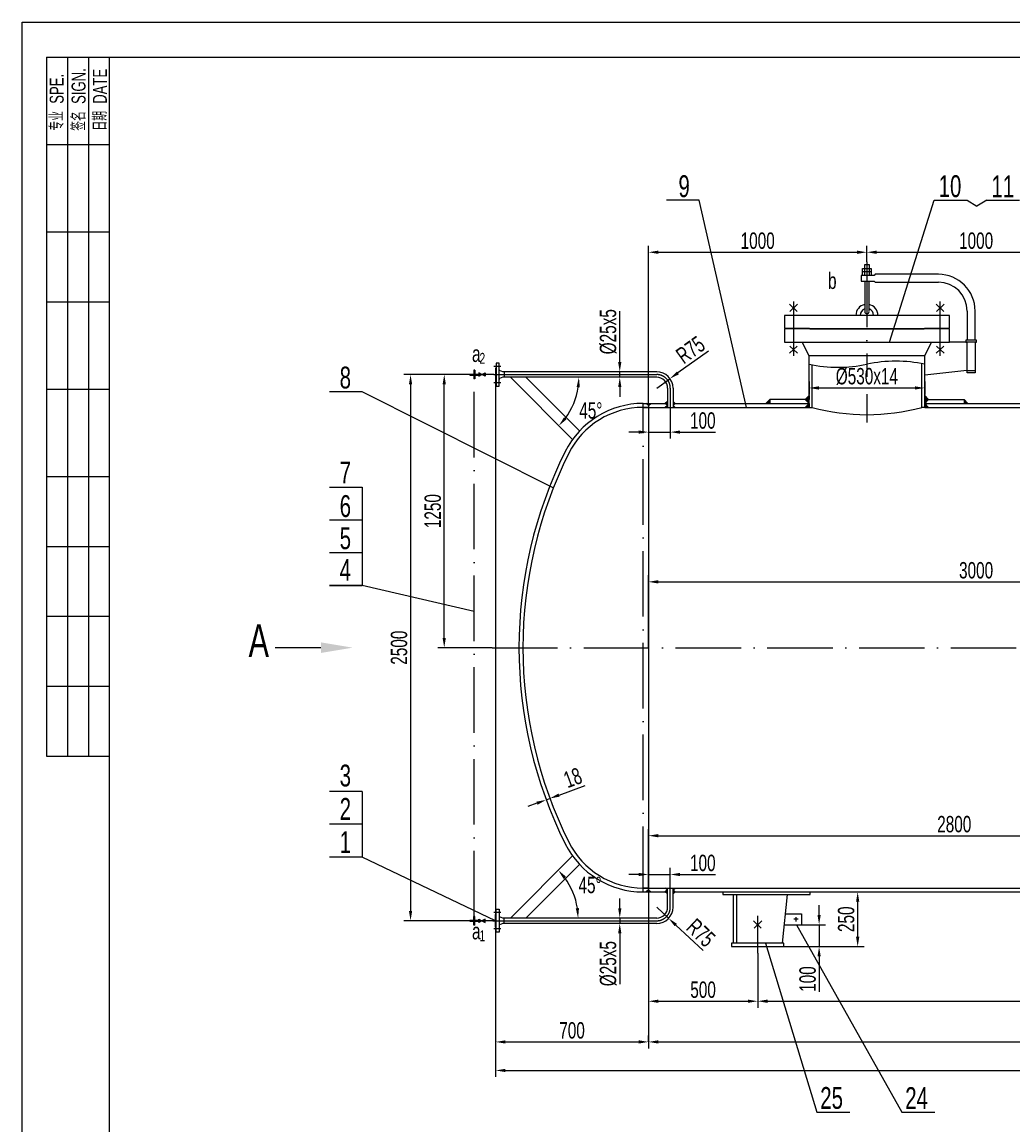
# Model space of a CAD drawing. Extents: x -1062 to 12378, y -236 to 9268.
# Drawn here: x -1062 to 3479, y 4215 to 9268 of the extents above; entities that cross this region are included whole.
import ezdxf

# ---------------------------------------------------------------- set-up
doc = ezdxf.new("R2010")
doc.units = 0
doc.header["$LTSCALE"] = 15
doc.linetypes.add('DASHDOT-M', pattern=[36, 30, -3, 0, -3])
doc.linetypes.add('DASHDOT-S', pattern=[14, 10, -2, 0, -2])
doc.layers.get('0').update_dxf_attribs({"linetype": 'CONTINUOUS'})
doc.layers.get('DEFPOINTS').update_dxf_attribs({"linetype": 'CONTINUOUS'})
for name, color, linetype in [('CDR_DWG1', 4, 'CONTINUOUS'), ('CDR_DWG3', 1, 'DASHDOT-M'), ('CDR_TEXT', 7, 'CONTINUOUS')]:
    doc.layers.add(name, color=color, linetype=linetype)
doc.styles.add('HZ', font='ssimplex.shx', dxfattribs={"width": 0.7, "height": 75, "bigfont": 'HZ.shx'})
doc.dimstyles.get("Standard").update_dxf_attribs({"dimtxt": 2, "dimasz": 3, "dimexe": 2, "dimexo": 2, "dimtad": 1, "dimdec": 4, "dimrnd": 1, "dimdsep": 46, "dimlunit": 6, "dimtxsty": 'Standard', "dimcen": 2.5, "dimadec": 0, "dimazin": 0, "dimtfac": 1, "dimtdec": 4, "dimtmove": 0, "dimatfit": 3, "dimfxl": 0, "dimtolj": 1, "dimtzin": 0, "dimarcsym": 0})
doc.dimstyles.new('STANDARD$2', dxfattribs={"dimtxt": 2, "dimasz": 3, "dimexe": 2, "dimexo": 2, "dimtad": 2, "dimtih": 1, "dimdec": 0, "dimrnd": 1, "dimdsep": 46, "dimlunit": 6, "dimtxsty": 'Standard', "dimcen": 2.5, "dimadec": 0, "dimazin": 0, "dimtfac": 1, "dimtdec": 0, "dimtmove": 0, "dimatfit": 3, "dimfxl": 0, "dimtolj": 1, "dimtzin": 0, "dimarcsym": 0})

# ---------------------------------------------------------------- blocks, each defined once
blk = doc.blocks.new('*D0')
at = {"color": 0, "lineweight": -2}
blk.add_arc((1174.2, 7641.6), 312.9, 323.2465, 351.7535, dxfattribs=at)
at = {"color": 0}
for points in [[(1476.4, 7597.2), (1491.3, 7596.2), (1487.1, 7641.6)], [(1430.6, 7449.4), (1419.2, 7459.2), (1395.4, 7420.3)]]:
    blk.add_solid(points, dxfattribs=at)
at = {"layer": 'DEFPOINTS', "color": 0}
for p in [(1144.6, 7641.6), (1174.2, 7641.6), (1843.1, 7641.6), (1445.2, 7485.1), (1458.2, 7357.6)]:
    blk.add_point(p, dxfattribs=at)
at = {"color": 0, "insert": (1541.7, 7489.4), "char_height": 75, "attachment_point": 5, "style": 'HZ'}
blk.add_mtext('\\A1;45°', dxfattribs=at)
blk = doc.blocks.new('*D1')
at = {"color": 0, "lineweight": -2}
for p, q in [((2079.8, 7761.2), (1940.6, 7661.5)), ((1843.1, 7591.6), (1904, 7635.3))]:
    blk.add_line(p, q, dxfattribs=at)
at = {"color": 0}
blk.add_solid([(1936.2, 7667.6), (1945, 7655.4), (1904, 7635.3)], dxfattribs=at)
at = {"layer": 'DEFPOINTS', "color": 0}
for p in [(1904, 7635.3), (1843.1, 7591.6)]:
    blk.add_point(p, dxfattribs=at)
at = {"color": 0, "insert": (1997.9, 7767.1), "char_height": 75, "attachment_point": 5, "rotation": 35.614, "style": 'HZ'}
blk.add_mtext('\\A1;R75', dxfattribs=at)
blk = doc.blocks.new('*D2')
at = {"color": 0, "lineweight": -2}
for p, q in [((1674.1, 7711.6), (1674.1, 7944.1)), ((1674.1, 7641.6), (1674.1, 7666.6)), ((1674.1, 7596.6), (1674.1, 7551.6))]:
    blk.add_line(p, q, dxfattribs=at)
at = {"color": 0}
for points in [[(1666.6, 7711.6), (1681.6, 7711.6), (1674.1, 7666.6)], [(1666.6, 7596.6), (1681.6, 7596.6), (1674.1, 7641.6)]]:
    blk.add_solid(points, dxfattribs=at)
at = {"layer": 'DEFPOINTS', "color": 0}
for p in [(1674.1, 7666.6), (1674.1, 7666.6), (1674.1, 7641.6)]:
    blk.add_point(p, dxfattribs=at)
at = {"color": 0, "insert": (1621.6, 7850.3), "char_height": 75, "attachment_point": 5, "rotation": 90, "style": 'HZ'}
blk.add_mtext('\\A1;%%c25x5', dxfattribs=at)
blk = doc.blocks.new('*D3')
at = {"color": 0, "lineweight": -2}
for p, q in [((1396.3, 5729.5), (1515.9, 5773.7)), ((1326.8, 5735.8), (1326.8, 5735.8)), ((1337.2, 5707.6), (1354.1, 5713.9)), ((1343.7, 5742), (1343.7, 5742)), ((1295, 5692), (1252.8, 5676.4))]:
    blk.add_line(p, q, dxfattribs=at)
at = {"color": 0}
for points in [[(1393.7, 5736.5), (1398.9, 5722.4), (1354.1, 5713.9)], [(1292.4, 5699.1), (1297.6, 5685), (1337.2, 5707.6)]]:
    blk.add_solid(points, dxfattribs=at)
at = {"layer": 'DEFPOINTS', "color": 0}
for p in [(1354.1, 5713.9), (1354.1, 5713.9), (1337.2, 5707.6)]:
    blk.add_point(p, dxfattribs=at)
at = {"color": 0, "insert": (1459, 5808.6), "char_height": 75, "attachment_point": 5, "rotation": 20.295, "style": 'HZ'}
blk.add_mtext('\\A1;18', dxfattribs=at)
blk = doc.blocks.new('*D4')
at = {"color": 0, "lineweight": -2}
blk.add_arc((1174.2, 5166.6), 309.2, 8.347, 36.653, dxfattribs=at)
at = {"color": 0}
for points in [[(1416.5, 5346.2), (1427.9, 5356), (1392.8, 5385.2)], [(1487.5, 5212), (1472.6, 5210.9), (1483.3, 5166.6)]]:
    blk.add_solid(points, dxfattribs=at)
at = {"layer": 'DEFPOINTS', "color": 0}
for p in [(1458.2, 5450.6), (1472.8, 5246.6), (1144.6, 5166.6), (1174.2, 5166.6), (1843.1, 5166.6)]:
    blk.add_point(p, dxfattribs=at)
at = {"color": 0, "insert": (1538.2, 5317.4), "char_height": 75, "attachment_point": 5, "style": 'HZ'}
blk.add_mtext('\\A1;45°', dxfattribs=at)
blk = doc.blocks.new('*D5')
at = {"color": 0, "lineweight": -2}
for p, q in [((1674.1, 5211.6), (1674.1, 5256.6)), ((1674.1, 5166.6), (1674.1, 5141.6)), ((1674.1, 5096.6), (1674.1, 4864.1))]:
    blk.add_line(p, q, dxfattribs=at)
at = {"color": 0}
for points in [[(1666.6, 5211.6), (1681.6, 5211.6), (1674.1, 5166.6)], [(1666.6, 5096.6), (1681.6, 5096.6), (1674.1, 5141.6)]]:
    blk.add_solid(points, dxfattribs=at)
at = {"layer": 'DEFPOINTS', "color": 0}
for p in [(1674.1, 5166.6), (1674.1, 5141.6), (1674.1, 5141.6)]:
    blk.add_point(p, dxfattribs=at)
at = {"color": 0, "insert": (1621.6, 4957.8), "char_height": 75, "attachment_point": 5, "rotation": 90, "style": 'HZ'}
blk.add_mtext('\\A1;%%c25x5', dxfattribs=at)
blk = doc.blocks.new('*D6')
at = {"color": 0, "lineweight": -2}
for p, q in [((1843.1, 5216.6), (1897.8, 5165.3)), ((2055.6, 5017.4), (1930.6, 5134.5))]:
    blk.add_line(p, q, dxfattribs=at)
at = {"color": 0}
blk.add_solid([(1935.8, 5140), (1925.5, 5129.1), (1897.8, 5165.3)], dxfattribs=at)
at = {"layer": 'DEFPOINTS', "color": 0}
for p in [(1843.1, 5216.6), (1897.8, 5165.3)]:
    blk.add_point(p, dxfattribs=at)
at = {"color": 0, "insert": (2045.4, 5098.9), "char_height": 75, "attachment_point": 5, "rotation": 316.8638, "style": 'HZ'}
blk.add_mtext('\\A1;R75', dxfattribs=at)
blk = doc.blocks.new('*D7')
at = {"color": 0, "lineweight": -2}
for p, q in [((1805.6, 7504.1), (1805.6, 7360.9)), ((1905.6, 7504.1), (1905.6, 7360.9)), ((1760.6, 7390.9), (1715.6, 7390.9)), ((1805.6, 7390.9), (1905.6, 7390.9)), ((1950.6, 7390.9), (2113.1, 7390.9))]:
    blk.add_line(p, q, dxfattribs=at)
at = {"color": 0}
for points in [[(1760.6, 7398.4), (1760.6, 7383.4), (1805.6, 7390.9)], [(1950.6, 7398.4), (1950.6, 7383.4), (1905.6, 7390.9)]]:
    blk.add_solid(points, dxfattribs=at)
at = {"layer": 'DEFPOINTS', "color": 0}
for p in [(1805.6, 7504.1), (1905.6, 7504.1), (1905.6, 7390.9)]:
    blk.add_point(p, dxfattribs=at)
at = {"color": 0, "insert": (2054.3, 7443.4), "char_height": 75, "attachment_point": 5, "style": 'HZ'}
blk.add_mtext('\\A1;100', dxfattribs=at)
blk = doc.blocks.new('*D8')
at = {"color": 0, "lineweight": -2}
for p, q in [((1760.6, 5366), (1715.6, 5366)), ((1805.6, 5304.1), (1805.6, 5396)), ((1805.6, 5366), (1905.6, 5366)), ((1905.6, 5304.1), (1905.6, 5396)), ((1950.6, 5366), (2113.1, 5366))]:
    blk.add_line(p, q, dxfattribs=at)
at = {"color": 0}
for points in [[(1760.6, 5373.5), (1760.6, 5358.5), (1805.6, 5366)], [(1950.6, 5373.5), (1950.6, 5358.5), (1905.6, 5366)]]:
    blk.add_solid(points, dxfattribs=at)
at = {"layer": 'DEFPOINTS', "color": 0}
for p in [(1905.6, 5366), (1805.6, 5304.1), (1905.6, 5304.1)]:
    blk.add_point(p, dxfattribs=at)
at = {"color": 0, "insert": (2054.3, 5418.5), "char_height": 75, "attachment_point": 5, "style": 'HZ'}
blk.add_mtext('\\A1;100', dxfattribs=at)
blk = doc.blocks.new('*D9')
at = {"color": 0, "lineweight": -2}
for p, q in [((2540.6, 7622.1), (2540.6, 7563)), ((2585.6, 7593), (3025.6, 7593)), ((3070.6, 7622.1), (3070.6, 7563))]:
    blk.add_line(p, q, dxfattribs=at)
at = {"color": 0}
for points in [[(2585.6, 7600.5), (2585.6, 7585.5), (2540.6, 7593)], [(3025.6, 7600.5), (3025.6, 7585.5), (3070.6, 7593)]]:
    blk.add_solid(points, dxfattribs=at)
at = {"layer": 'DEFPOINTS', "color": 0}
for p in [(2540.6, 7622.1), (3070.6, 7622.1), (3070.6, 7593)]:
    blk.add_point(p, dxfattribs=at)
at = {"color": 0, "insert": (2805.6, 7645.5), "char_height": 75, "attachment_point": 5, "style": 'HZ'}
blk.add_mtext('\\A1;%%c530x14', dxfattribs=at)
blk = doc.blocks.new('*D24')
at = {"color": 0, "lineweight": -2}
for p, q in [((1805.6, 6404.1), (1805.6, 6735.5)), ((4805.6, 6622.9), (4805.6, 6735.5)), ((1850.6, 6705.5), (4760.6, 6705.5))]:
    blk.add_line(p, q, dxfattribs=at)
at = {"color": 0}
for points in [[(1850.6, 6713), (1850.6, 6698), (1805.6, 6705.5)], [(4760.6, 6713), (4760.6, 6698), (4805.6, 6705.5)]]:
    blk.add_solid(points, dxfattribs=at)
at = {"layer": 'DEFPOINTS', "color": 0}
for p in [(4805.6, 6705.5), (4805.6, 6622.9), (1805.6, 6404.1)]:
    blk.add_point(p, dxfattribs=at)
at = {"color": 0, "insert": (3305.6, 6758), "char_height": 75, "attachment_point": 5, "style": 'HZ'}
blk.add_mtext('\\A1;3000', dxfattribs=at)
blk = doc.blocks.new('*D25')
at = {"color": 0, "lineweight": -2}
for p, q in [((2586.8, 5181.1), (2586.8, 5226.1)), ((2505.6, 5136.1), (2616.8, 5136.1)), ((2586.8, 5136.1), (2586.8, 5036.1)), ((2505.6, 5036.1), (2616.8, 5036.1)), ((2586.8, 4991.1), (2586.8, 4828.6))]:
    blk.add_line(p, q, dxfattribs=at)
at = {"color": 0}
for points in [[(2579.3, 5181.1), (2594.3, 5181.1), (2586.8, 5136.1)], [(2579.3, 4991.1), (2594.3, 4991.1), (2586.8, 5036.1)]]:
    blk.add_solid(points, dxfattribs=at)
at = {"layer": 'DEFPOINTS', "color": 0}
for p in [(2505.6, 5136.1), (2505.6, 5036.1), (2586.8, 5036.1)]:
    blk.add_point(p, dxfattribs=at)
at = {"color": 0, "insert": (2534.3, 4887.3), "char_height": 75, "attachment_point": 5, "rotation": 90, "style": 'HZ'}
blk.add_mtext('\\A1;100', dxfattribs=at)
blk = doc.blocks.new('*D26')
at = {"color": 0, "lineweight": -2}
for p, q in [((2545.6, 5286.1), (2793.4, 5286.1)), ((2763.4, 5081.1), (2763.4, 5241.1)), ((2425.6, 5036.1), (2793.4, 5036.1))]:
    blk.add_line(p, q, dxfattribs=at)
at = {"color": 0}
for points in [[(2755.9, 5241.1), (2770.9, 5241.1), (2763.4, 5286.1)], [(2755.9, 5081.1), (2770.9, 5081.1), (2763.4, 5036.1)]]:
    blk.add_solid(points, dxfattribs=at)
at = {"layer": 'DEFPOINTS', "color": 0}
for p in [(2545.6, 5286.1), (2763.4, 5286.1), (2425.6, 5036.1)]:
    blk.add_point(p, dxfattribs=at)
at = {"color": 0, "insert": (2710.9, 5161.1), "char_height": 75, "attachment_point": 5, "rotation": 90, "style": 'HZ'}
blk.add_mtext('\\A1;250', dxfattribs=at)
blk = doc.blocks.new('*D31')
at = {"color": 0, "lineweight": -2}
for p, q in [((1805.6, 5396), (1805.6, 5573.5)), ((4605.6, 5313.4), (4605.6, 5573.5)), ((1850.6, 5543.5), (4560.6, 5543.5))]:
    blk.add_line(p, q, dxfattribs=at)
at = {"color": 0}
for points in [[(1850.6, 5551), (1850.6, 5536), (1805.6, 5543.5)], [(4560.6, 5551), (4560.6, 5536), (4605.6, 5543.5)]]:
    blk.add_solid(points, dxfattribs=at)
at = {"layer": 'DEFPOINTS', "color": 0}
for p in [(4605.6, 5543.5), (1805.6, 5396), (4605.6, 5313.4)]:
    blk.add_point(p, dxfattribs=at)
at = {"color": 0, "insert": (3205.6, 5596), "char_height": 75, "attachment_point": 5, "style": 'HZ'}
blk.add_mtext('\\A1;2800', dxfattribs=at)
blk = doc.blocks.new('*D36')
at = {"color": 0, "lineweight": -2}
for p, q in [((1805.6, 7522.1), (1805.6, 8244.1)), ((2805.6, 8170.4), (2805.6, 8244.1)), ((1850.6, 8214.1), (2760.6, 8214.1))]:
    blk.add_line(p, q, dxfattribs=at)
at = {"color": 0}
for points in [[(1850.6, 8221.6), (1850.6, 8206.6), (1805.6, 8214.1)], [(2760.6, 8221.6), (2760.6, 8206.6), (2805.6, 8214.1)]]:
    blk.add_solid(points, dxfattribs=at)
at = {"layer": 'DEFPOINTS', "color": 0}
for p in [(2805.6, 8214.1), (2805.6, 8170.4), (1805.6, 7522.1)]:
    blk.add_point(p, dxfattribs=at)
at = {"color": 0, "insert": (2305.6, 8266.6), "char_height": 75, "attachment_point": 5, "style": 'HZ'}
blk.add_mtext('\\A1;1000', dxfattribs=at)
blk = doc.blocks.new('*D37')
at = {"color": 0, "lineweight": -2}
for p, q in [((2805.6, 8170.4), (2805.6, 8244.1)), ((3805.6, 7683.2), (3805.6, 8244.1)), ((2850.6, 8214.1), (3760.6, 8214.1))]:
    blk.add_line(p, q, dxfattribs=at)
at = {"color": 0}
for points in [[(2850.6, 8221.6), (2850.6, 8206.6), (2805.6, 8214.1)], [(3760.6, 8221.6), (3760.6, 8206.6), (3805.6, 8214.1)]]:
    blk.add_solid(points, dxfattribs=at)
at = {"layer": 'DEFPOINTS', "color": 0}
for p in [(3805.6, 8214.1), (2805.6, 8170.4), (3805.6, 7683.2)]:
    blk.add_point(p, dxfattribs=at)
at = {"color": 0, "insert": (3305.6, 8266.6), "char_height": 75, "attachment_point": 5, "style": 'HZ'}
blk.add_mtext('\\A1;1000', dxfattribs=at)
blk = doc.blocks.new('*D41')
at = {"color": 0, "lineweight": -2}
for p, q in [((1805.6, 5286.1), (1805.6, 4755.8)), ((2305.6, 5006.1), (2305.6, 4755.8)), ((1850.6, 4785.8), (2260.6, 4785.8))]:
    blk.add_line(p, q, dxfattribs=at)
at = {"color": 0}
for points in [[(1850.6, 4793.3), (1850.6, 4778.3), (1805.6, 4785.8)], [(2260.6, 4793.3), (2260.6, 4778.3), (2305.6, 4785.8)]]:
    blk.add_solid(points, dxfattribs=at)
at = {"layer": 'DEFPOINTS', "color": 0}
for p in [(1805.6, 5286.1), (2305.6, 5006.1), (2305.6, 4785.8)]:
    blk.add_point(p, dxfattribs=at)
at = {"color": 0, "insert": (2055.6, 4838.3), "char_height": 75, "attachment_point": 5, "style": 'HZ'}
blk.add_mtext('\\A1;500', dxfattribs=at)
blk = doc.blocks.new('*D42')
at = {"color": 0, "lineweight": -2}
for p, q in [((2305.6, 5006.1), (2305.6, 4755.8)), ((7305.6, 5006.1), (7305.6, 4755.8)), ((2350.6, 4785.8), (7260.6, 4785.8))]:
    blk.add_line(p, q, dxfattribs=at)
at = {"color": 0}
for points in [[(2350.6, 4793.3), (2350.6, 4778.3), (2305.6, 4785.8)], [(7260.6, 4793.3), (7260.6, 4778.3), (7305.6, 4785.8)]]:
    blk.add_solid(points, dxfattribs=at)
at = {"layer": 'DEFPOINTS', "color": 0}
for p in [(2305.6, 5006.1), (7305.6, 5006.1), (7305.6, 4785.8)]:
    blk.add_point(p, dxfattribs=at)
at = {"color": 0, "insert": (4805.6, 4838.3), "char_height": 75, "attachment_point": 5, "style": 'HZ'}
blk.add_mtext('\\A1;5000', dxfattribs=at)
blk = doc.blocks.new('*D44')
at = {"color": 0, "lineweight": -2}
for p, q in [((1805.6, 5286.1), (1805.6, 4569.5)), ((7805.6, 5286.1), (7805.6, 4569.5)), ((1850.6, 4599.5), (7760.6, 4599.5))]:
    blk.add_line(p, q, dxfattribs=at)
at = {"color": 0}
for points in [[(1850.6, 4607), (1850.6, 4592), (1805.6, 4599.5)], [(7760.6, 4607), (7760.6, 4592), (7805.6, 4599.5)]]:
    blk.add_solid(points, dxfattribs=at)
at = {"layer": 'DEFPOINTS', "color": 0}
for p in [(1805.6, 5286.1), (7805.6, 5286.1), (7805.6, 4599.5)]:
    blk.add_point(p, dxfattribs=at)
at = {"color": 0, "insert": (4805.6, 4652), "char_height": 75, "attachment_point": 5, "style": 'HZ'}
blk.add_mtext('\\A1;6000', dxfattribs=at)
blk = doc.blocks.new('*D46')
at = {"color": 0, "lineweight": -2}
for p, q in [((1105.6, 5125.1), (1105.6, 4569.5)), ((1150.6, 4599.5), (1760.6, 4599.5)), ((1805.6, 4599.5), (1805.6, 4629.5))]:
    blk.add_line(p, q, dxfattribs=at)
at = {"color": 0}
for points in [[(1150.6, 4607), (1150.6, 4592), (1105.6, 4599.5)], [(1760.6, 4607), (1760.6, 4592), (1805.6, 4599.5)]]:
    blk.add_solid(points, dxfattribs=at)
at = {"layer": 'DEFPOINTS', "color": 0}
for p in [(1105.6, 5125.1), (1805.6, 4599.5), (1805.6, 4599.5)]:
    blk.add_point(p, dxfattribs=at)
at = {"color": 0, "insert": (1455.6, 4652), "char_height": 75, "attachment_point": 5, "style": 'HZ'}
blk.add_mtext('\\A1;700', dxfattribs=at)
blk = doc.blocks.new('*D47')
at = {"color": 0, "lineweight": -2}
for p, q in [((1097.7, 7654.1), (840.5, 7654.1)), ((870.5, 6449.1), (870.5, 7609.1)), ((1089.2, 6404.1), (840.5, 6404.1))]:
    blk.add_line(p, q, dxfattribs=at)
at = {"color": 0}
for points in [[(863, 7609.1), (878, 7609.1), (870.5, 7654.1)], [(863, 6449.1), (878, 6449.1), (870.5, 6404.1)]]:
    blk.add_solid(points, dxfattribs=at)
at = {"layer": 'DEFPOINTS', "color": 0}
for p in [(870.5, 7654.1), (1097.7, 7654.1), (1089.2, 6404.1)]:
    blk.add_point(p, dxfattribs=at)
at = {"color": 0, "insert": (818, 7029.1), "char_height": 75, "attachment_point": 5, "rotation": 90, "style": 'HZ'}
blk.add_mtext('\\A1;1250', dxfattribs=at)
blk = doc.blocks.new('*D48')
at = {"color": 0, "lineweight": -2}
for p, q in [((1097.7, 7654.1), (686.2, 7654.1)), ((716.2, 7609.1), (716.2, 5199.1)), ((1093.1, 5154.1), (686.2, 5154.1))]:
    blk.add_line(p, q, dxfattribs=at)
at = {"color": 0}
for points in [[(708.7, 7609.1), (723.7, 7609.1), (716.2, 7654.1)], [(708.7, 5199.1), (723.7, 5199.1), (716.2, 5154.1)]]:
    blk.add_solid(points, dxfattribs=at)
at = {"layer": 'DEFPOINTS', "color": 0}
for p in [(1097.7, 7654.1), (716.2, 5154.1), (1093.1, 5154.1)]:
    blk.add_point(p, dxfattribs=at)
at = {"color": 0, "insert": (663.7, 6404.1), "char_height": 75, "attachment_point": 5, "rotation": 90, "style": 'HZ'}
blk.add_mtext('\\A1;2500', dxfattribs=at)
blk = doc.blocks.new('*D49')
at = {"color": 0, "lineweight": -2}
for p, q in [((8398.6, 6404.1), (8398.6, 4439.1)), ((1105.6, 5125.1), (1105.6, 4439.1)), ((1150.6, 4469.1), (8353.6, 4469.1))]:
    blk.add_line(p, q, dxfattribs=at)
at = {"color": 0}
for points in [[(1150.6, 4476.6), (1150.6, 4461.6), (1105.6, 4469.1)], [(8353.6, 4476.6), (8353.6, 4461.6), (8398.6, 4469.1)]]:
    blk.add_solid(points, dxfattribs=at)
at = {"layer": 'DEFPOINTS', "color": 0}
for p in [(8398.6, 6404.1), (1105.6, 5125.1), (8398.6, 4469.1)]:
    blk.add_point(p, dxfattribs=at)
at = {"color": 0, "insert": (4752.1, 4521.6), "char_height": 75, "attachment_point": 5, "style": 'HZ'}
blk.add_mtext('\\A1;~7310', dxfattribs=at)

msp = doc.modelspace()

# ---------------------------------------------------------------- hatches: boundary and pattern name
for points in [[(1028.2, 7656.6), (988.2, 7656.6), (988.2, 7651.6), (1028.2, 7651.6)], [(1010.7, 7634.1), (1010.7, 7674.1), (1005.7, 7674.1), (1005.7, 7634.1)], [(1893.1, 7531.1), (1882.6, 7522.1), (1893.1, 7522.1)], [(1918.1, 7531.1), (1928.5, 7522.1), (1918.1, 7522.1)], [(2360.6, 7540.1), (2360.6, 7522.1), (2343.2, 7522.1)], [(2540.6, 7558.1), (2540.6, 7540.1), (2523.2, 7540.1)], [(2540.6, 7522.1), (2540.6, 7540.1), (2523.2, 7540.1)], [(3070.6, 7558.1), (3070.6, 7540.1), (3087.9, 7540.1)], [(3070.6, 7522.1), (3070.6, 7540.1), (3087.9, 7540.1)], [(3250.6, 7540.1), (3250.6, 7522.1), (3267.9, 7522.1)], [(1805.6, 7513.1), (1795.1, 7522.1), (1805.6, 7522.1)], [(1805.6, 7513.1), (1816, 7522.1), (1805.6, 7522.1)], [(1893.1, 7513.1), (1882.6, 7522.1), (1893.1, 7522.1)], [(1893.1, 7513.1), (1882.6, 7504.1), (1893.1, 7504.1)], [(1918.1, 7513.1), (1928.5, 7522.1), (1918.1, 7522.1)], [(1918.1, 7513.1), (1928.5, 7504.1), (1918.1, 7504.1)], [(2540.6, 7522.1), (2540.6, 7504.1), (2523.2, 7504.1)], [(3070.6, 7522.1), (3070.6, 7504.1), (3087.9, 7504.1)], [(1805.6, 5295.1), (1795.1, 5286.1), (1805.6, 5286.1)], [(1805.6, 5295.1), (1816, 5286.1), (1805.6, 5286.1)], [(1893.1, 5295.1), (1882.6, 5304.1), (1893.1, 5304.1)], [(1893.1, 5295.1), (1882.6, 5286.1), (1893.1, 5286.1)], [(1893.1, 5277.1), (1882.6, 5286.1), (1893.1, 5286.1)], [(1918.1, 5295.1), (1928.5, 5304.1), (1918.1, 5304.1)], [(1918.1, 5295.1), (1928.5, 5286.1), (1918.1, 5286.1)], [(1918.1, 5277.1), (1928.5, 5286.1), (1918.1, 5286.1)], [(1028.2, 5151.6), (988.2, 5151.6), (988.2, 5156.6), (1028.2, 5156.6)], [(1010.7, 5174.1), (1010.7, 5134.1), (1005.7, 5134.1), (1005.7, 5174.1)]]:
    msp.add_hatch(color=256).paths.add_polyline_path(points)
h = msp.add_hatch(color=256)
h.paths.add_polyline_path([(1028.2, 7646.6), (1028.2, 7654.1), (1043.2, 7654.1)])
h.paths.add_polyline_path([(1043.2, 7654.1), (1028.2, 7654.1), (1028.2, 7661.6)])
h = msp.add_hatch(color=256)
h.paths.add_polyline_path([(1058.2, 7646.6), (1058.2, 7654.1), (1043.2, 7654.1)])
h.paths.add_polyline_path([(1043.2, 7654.1), (1058.2, 7654.1), (1058.2, 7661.6)])
h = msp.add_hatch(color=256)
h.paths.add_polyline_path([(1028.2, 5161.6), (1028.2, 5154.1), (1043.2, 5154.1)])
h.paths.add_polyline_path([(1043.2, 5154.1), (1028.2, 5154.1), (1028.2, 5146.6)])
h = msp.add_hatch(color=256)
h.paths.add_polyline_path([(1058.2, 5161.6), (1058.2, 5154.1), (1043.2, 5154.1)])
h.paths.add_polyline_path([(1043.2, 5154.1), (1058.2, 5154.1), (1058.2, 5146.6)])

# ---------------------------------------------------------------- linework, layer by layer
for p, q in [((-950.5, 9107.6), (-950.5, 7987.6)), ((-854.5, 9107.6), (-854.5, 7987.6)), ((-758.5, 9107.6), (-758.5, 7987.6)), ((-950.5, 8707.6), (-662.5, 8707.6)), ((2037.5, 8452.8), (1887.5, 8452.8)), ((2254.3, 7504.1), (2037.5, 8452.8)), ((2909.8, 7802.1), (3114.2, 8452.8)), ((3114.2, 8452.8), (3264.2, 8452.8)), ((3264.2, 8452.8), (3309.6, 8424.5)), ((3355, 8452.8), (3309.6, 8424.5)), ((3355, 8452.8), (3505, 8452.8)), ((-950.5, 8307.6), (-662.5, 8307.6)), ((-950.5, 7987.6), (-950.5, 5907.6)), ((-950.5, 7987.6), (-662.5, 7987.6)), ((-854.5, 7987.6), (-854.5, 5907.6)), ((-758.5, 7987.6), (-758.5, 5907.6)), ((988.2, 7656.6), (1028.2, 7656.6)), ((988.2, 7656.6), (988.2, 7651.6)), ((988.2, 7651.6), (1028.2, 7651.6)), ((1010.7, 7674.1), (1005.7, 7674.1)), ((1005.7, 7674.1), (1005.7, 7634.1)), ((1010.7, 7634.1), (1005.7, 7634.1)), ((1010.7, 7674.1), (1010.7, 7634.1)), ((1043.2, 7654.1), (1028.2, 7661.6)), ((1028.2, 7661.6), (1028.2, 7646.6)), ((1028.2, 7656.6), (1028.2, 7651.6)), ((1028.2, 7646.6), (1043.2, 7654.1)), ((1043.2, 7654.1), (1058.2, 7661.6)), ((1058.2, 7646.6), (1043.2, 7654.1)), ((1058.2, 7661.6), (1058.2, 7646.6)), ((-950.5, 7587.6), (-662.5, 7587.6)), ((494.7, 7574.6), (344.7, 7574.6)), ((1369.8, 7135.5), (494.7, 7574.6)), ((1893.1, 7531.1), (1882.6, 7522.1)), ((1918.1, 7531.1), (1928.5, 7522.1)), ((1805.6, 7513.1), (1795.1, 7522.1)), ((1805.6, 7513.1), (1816, 7522.1)), ((1893.1, 7513.1), (1882.6, 7522.1)), ((1893.1, 7513.1), (1882.6, 7504.1)), ((1918.1, 7513.1), (1928.5, 7522.1)), ((1918.1, 7513.1), (1928.5, 7504.1)), ((-950.5, 7187.6), (-662.5, 7187.6)), ((344.7, 7139), (494.7, 7139)), ((494.7, 7139), (494.7, 6689)), ((344.7, 6989), (494.7, 6989)), ((-950.5, 6867.6), (-662.5, 6867.6)), ((344.7, 6839), (494.7, 6839)), ((494.7, 6689), (344.7, 6689)), ((344.7, 6689), (494.7, 6689)), ((1008.2, 6569.5), (494.7, 6689)), ((-950.5, 6547.6), (-662.5, 6547.6)), ((305.7, 6404.1), (95.9, 6404.1)), ((-950.5, 6227.6), (-662.5, 6227.6)), ((494.7, 5745.6), (344.7, 5745.6)), ((494.7, 5745.6), (494.7, 5445.6)), ((494.7, 5595.6), (344.7, 5595.6)), ((494.7, 5445.6), (344.7, 5445.6)), ((1105.6, 5154.1), (494.7, 5445.6)), ((1805.6, 5295.1), (1795.1, 5286.1)), ((1805.6, 5295.1), (1816, 5286.1)), ((1893.1, 5295.1), (1882.6, 5304.1)), ((1893.1, 5295.1), (1882.6, 5286.1)), ((1893.1, 5277.1), (1882.6, 5286.1)), ((1918.1, 5295.1), (1928.5, 5304.1)), ((1918.1, 5295.1), (1928.5, 5286.1)), ((1918.1, 5277.1), (1928.5, 5286.1)), ((988.2, 5151.6), (988.2, 5156.6)), ((988.2, 5156.6), (1028.2, 5156.6)), ((1005.7, 5134.1), (1005.7, 5174.1)), ((1010.7, 5174.1), (1005.7, 5174.1)), ((1010.7, 5134.1), (1010.7, 5174.1)), ((1028.2, 5146.6), (1028.2, 5161.6)), ((1028.2, 5161.6), (1043.2, 5154.1)), ((1028.2, 5151.6), (1028.2, 5156.6)), ((1043.2, 5154.1), (1028.2, 5146.6)), ((1058.2, 5161.6), (1043.2, 5154.1)), ((1043.2, 5154.1), (1058.2, 5146.6)), ((1058.2, 5146.6), (1058.2, 5161.6)), ((988.2, 5151.6), (1028.2, 5151.6)), ((1010.7, 5134.1), (1005.7, 5134.1)), ((2482.9, 5136.1), (2966.1, 4278.8)), ((2342, 5052.1), (2576.9, 4278.8)), ((2576.9, 4278.8), (2726.9, 4278.8)), ((2966.1, 4278.8), (3116.1, 4278.8))]:
    msp.add_line(p, q)
msp.add_lwpolyline([(-1062.5, -236.4), (-1062.5, 9267.6), (12377.5, 9267.6), (12377.5, -236.4)], close=True)
at = {"color": 4}
msp.add_lwpolyline([(-662.5, -76.4), (-662.5, 9107.6), (12217.5, 9107.6), (12217.5, -76.4)], close=True, dxfattribs=at)
msp.add_solid([(305.7, 6428.3), (305.7, 6379.9), (450.9, 6404.1)])
at = {"layer": 'CDR_DWG1'}
for p, q in [((-950.5, 9107.6), (-662.5, 9107.6)), ((2785.6, 8140.1), (2825.6, 8140.1)), ((2785.6, 8108.1), (2785.6, 8140.1)), ((2795.6, 8108.1), (2795.6, 8158.1)), ((2795.6, 8158.1), (2815.6, 8158.1)), ((2815.6, 8158.1), (2815.6, 8108.1)), ((2825.6, 8140.1), (2825.6, 8108.1)), ((2838.6, 8108.1), (2779.6, 8108.1)), ((2779.6, 8108.1), (2779.6, 8082.1)), ((2825.6, 8124.1), (2785.6, 8124.1)), ((2843.6, 8113.1), (2838.6, 8108.1)), ((3133.1, 8113.1), (2843.6, 8113.1)), ((2779.6, 8082.1), (2838.6, 8082.1)), ((2795.6, 8082.1), (2795.6, 7942.1)), ((2815.6, 7942.1), (2815.6, 8082.1)), ((2838.6, 8082.1), (2843.6, 8077.1)), ((2843.6, 8077.1), (3133.1, 8077.1)), ((3265.1, 7945.1), (3265.1, 7812.1)), ((3301.1, 7812.1), (3301.1, 7945.1)), ((3183.1, 7925.1), (2428.1, 7925.1)), ((2428.1, 7925.1), (2428.1, 7867.1)), ((3183.1, 7867.1), (3183.1, 7925.1)), ((2428.1, 7867.1), (2540.6, 7867.1)), ((3183.1, 7864.1), (2428.1, 7864.1)), ((2428.1, 7864.1), (2428.1, 7802.1)), ((2540.6, 7867.1), (2543.6, 7864.1)), ((3070.6, 7864.1), (2540.6, 7864.1)), ((2543.6, 7864.1), (3067.6, 7864.1)), ((3067.6, 7864.1), (3070.6, 7867.1)), ((3070.6, 7867.1), (3183.1, 7867.1)), ((3183.1, 7802.1), (3183.1, 7864.1)), ((2428.1, 7802.1), (3183.1, 7802.1)), ((2540.6, 7740.1), (2509.6, 7802.1)), ((3070.6, 7740.1), (3101.6, 7802.1)), ((3263.1, 7802.1), (3183.1, 7802.1)), ((3308.1, 7812.1), (3258.1, 7812.1)), ((3258.1, 7812.1), (3258.1, 7802.1)), ((3258.1, 7802.1), (3263.1, 7802.1)), ((3263.1, 7802.1), (3263.1, 7672.1)), ((3303.1, 7802.1), (3263.1, 7802.1)), ((3303.1, 7672.1), (3303.1, 7802.1)), ((3303.1, 7802.1), (3308.1, 7802.1)), ((3308.1, 7802.1), (3308.1, 7812.1)), ((3070.6, 7740.1), (2540.6, 7740.1)), ((2540.6, 7504.1), (2540.6, 7740.1)), ((3070.6, 7504.1), (3070.6, 7740.1)), ((1105.6, 7683.1), (1105.6, 7625.1)), ((1107.6, 7683.1), (1105.6, 7683.1)), ((1121.6, 7706.6), (1107.6, 7706.6)), ((1107.6, 7706.6), (1107.6, 7601.6)), ((1121.6, 7601.6), (1121.6, 7706.6)), ((2554.6, 7504.1), (2554.6, 7698.6)), ((3056.6, 7504.1), (3056.6, 7704.2)), ((1138.6, 7666.6), (1124.1, 7672.1)), ((1138.6, 7641.6), (1124.1, 7636.1)), ((1144.6, 7666.6), (1138.6, 7666.6)), ((1144.6, 7641.6), (1138.6, 7641.6)), ((1843.1, 7666.6), (1144.6, 7666.6)), ((1144.6, 7666.6), (1144.6, 7641.6)), ((1843.1, 7641.6), (1144.6, 7641.6)), ((1458.2, 7357.6), (1174.2, 7641.6)), ((1489.8, 7395.9), (1244.2, 7641.6)), ((3263.1, 7672.1), (3070.6, 7652.1)), ((3263.1, 7672.1), (3303.1, 7672.1)), ((3265.1, 7662.1), (3265.1, 7672.1)), ((3301.1, 7662.1), (3265.1, 7662.1)), ((3301.1, 7672.1), (3301.1, 7662.1)), ((1105.6, 7625.1), (1105.6, 5183.1)), ((1105.6, 7625.1), (1107.6, 7625.1)), ((1107.6, 7601.6), (1121.6, 7601.6)), ((1893.1, 7591.6), (1893.1, 7504.1)), ((1918.1, 7591.6), (1918.1, 7504.1)), ((2360.6, 7540.1), (2343.2, 7522.1)), ((2360.6, 7540.1), (2360.6, 7522.1)), ((2540.6, 7540.1), (2360.6, 7540.1)), ((2540.6, 7558.1), (2523.2, 7540.1)), ((2540.6, 7522.1), (2523.2, 7540.1)), ((2540.6, 7558.1), (2540.6, 7540.1)), ((2540.6, 7522.1), (2540.6, 7540.1)), ((3070.6, 7558.1), (3087.9, 7540.1)), ((3070.6, 7558.1), (3070.6, 7540.1)), ((3070.6, 7540.1), (3250.6, 7540.1)), ((3070.6, 7522.1), (3070.6, 7540.1)), ((3070.6, 7522.1), (3087.9, 7540.1)), ((3250.6, 7540.1), (3250.6, 7522.1)), ((3250.6, 7540.1), (3267.9, 7522.1)), ((1780.6, 7522.1), (1805.6, 7522.1)), ((1780.6, 7504.1), (1805.6, 7504.1)), ((1805.6, 7504.1), (1780.6, 7504.1)), ((1805.6, 7522.1), (1893.1, 7522.1)), ((1805.6, 7522.1), (1805.6, 5286.1)), ((1805.6, 7504.1), (2540.6, 7504.1)), ((1805.6, 7504.1), (2540.6, 7504.1)), ((1918.1, 7522.1), (2540.6, 7522.1)), ((2540.6, 7522.1), (2523.2, 7504.1)), ((2540.6, 7522.1), (2540.6, 7504.1)), ((2540.6, 7504.1), (2554.6, 7504.1)), ((2540.6, 7504.1), (2554.6, 7504.1)), ((3070.6, 7504.1), (3056.6, 7504.1)), ((3070.6, 7522.1), (3777.1, 7522.1)), ((3070.6, 7522.1), (3070.6, 7504.1)), ((3070.6, 7522.1), (3087.9, 7504.1)), ((3070.6, 7504.1), (7805.6, 7504.1)), ((3070.6, 7504.1), (7805.6, 7504.1)), ((-950.5, 5907.6), (-662.5, 5907.6)), ((1458.2, 5450.6), (1174.2, 5166.6)), ((1489.8, 5412.2), (1244.2, 5166.6)), ((1780.6, 5304.1), (1805.6, 5304.1)), ((1805.6, 5304.1), (1780.6, 5304.1)), ((1780.6, 5286.1), (1805.6, 5286.1)), ((1805.6, 5304.1), (7805.6, 5304.1)), ((1805.6, 5304.1), (7805.6, 5304.1)), ((1805.6, 5286.1), (1882.6, 5286.1)), ((1893.1, 5216.6), (1893.1, 5304.1)), ((1918.1, 5216.6), (1918.1, 5304.1)), ((1928.5, 5286.1), (4567.9, 5286.1)), ((2145.6, 5286.1), (2145.6, 5274.1)), ((2145.6, 5274.1), (2545.6, 5274.1)), ((2195.6, 5052.1), (2195.6, 5274.1)), ((2209.6, 5052.1), (2209.6, 5274.1)), ((2440.4, 5274.1), (2417.6, 5052.1)), ((2545.6, 5274.1), (2545.6, 5286.1)), ((1107.6, 5101.6), (1107.6, 5206.6)), ((1107.6, 5206.6), (1121.6, 5206.6)), ((1121.6, 5206.6), (1121.6, 5101.6)), ((1105.6, 5183.1), (1107.6, 5183.1)), ((1105.6, 5125.1), (1105.6, 5183.1)), ((1138.6, 5166.6), (1124.1, 5172.1)), ((1144.6, 5166.6), (1138.6, 5166.6)), ((1144.6, 5141.6), (1144.6, 5166.6)), ((1843.1, 5166.6), (1144.6, 5166.6)), ((2431.3, 5186.1), (2505.6, 5186.1)), ((2505.6, 5186.1), (2505.6, 5136.1)), ((1107.6, 5125.1), (1105.6, 5125.1)), ((1138.6, 5141.6), (1124.1, 5136.1)), ((1144.6, 5141.6), (1138.6, 5141.6)), ((1843.1, 5141.6), (1144.6, 5141.6)), ((2426.2, 5136.1), (2505.6, 5136.1)), ((1121.6, 5101.6), (1107.6, 5101.6)), ((2425.6, 5052.1), (2185.6, 5052.1)), ((2185.6, 5052.1), (2185.6, 5036.1)), ((2185.6, 5036.1), (2425.6, 5036.1)), ((2425.6, 5036.1), (2425.6, 5052.1))]:
    msp.add_line(p, q, dxfattribs=at)
for centre, radius, start, end in [((3133, 7945), 168.1, 0.0341, 89.9659), ((3133, 7945), 132.1, 0.0434, 89.9566), ((2805.6, 7926), 50.1, 101.6203, 181.06), ((2805.6, 7926.7), 30.1, 109.5167, 183.1031), ((2805.6, 7943.5), 10.1, 188.0693, 351.9307), ((2805.5, 7926), 50.1, 358.94, 78.3797), ((2805.5, 7926.7), 30.1, 356.8969, 70.4833), ((1125.6, 7675.8), 4, 180, 249.0755), ((1125.6, 7632.3), 4, 110.9245, 180), ((1843.1, 7591.6), 75, 0, 90), ((1843.1, 7591.6), 50, 0, 90), ((1780.6, 7124), 398, 90, 153.4349), ((1780.6, 7124), 380, 90, 153.4349), ((1780.6, 7124), 380, 90, 153.4349), ((2805.6, 8429.4), 958.8, 254.8232, 285.1768), ((3220.5, 6404.1), 2007.9, 153.4349, 206.565), ((3220.5, 6404.1), 1989.9, 153.4349, 206.565), ((3220.5, 6404.1), 1989.9, 153.4349, 206.565), ((1780.6, 5684.1), 380, 206.5651, 270), ((1780.6, 5684.1), 380, 206.5651, 270), ((1780.6, 5684.1), 398, 206.5651, 270), ((1843.1, 5216.6), 75, 270, 0), ((1843.1, 5216.6), 50, 270, 0), ((1125.6, 5175.8), 4, 180, 249.0755), ((1125.6, 5132.3), 4, 110.9245, 180)]:
    msp.add_arc(centre, radius, start, end, dxfattribs=at)
at = {"layer": 'CDR_DWG3', "linetype": 'DASHDOT-S', "ltscale": 2}
for p, q in [((2805.6, 8170.4), (2805.6, 7643.2)), ((2470.6, 7740.1), (2470.6, 7988.1)), ((1008.2, 5174.1), (1008.2, 7634.1)), ((1780.6, 5286.1), (1780.6, 7522.1)), ((1089.2, 6404.1), (6171, 6404.1))]:
    msp.add_line(p, q, dxfattribs=at)
at = {"layer": 'CDR_DWG3', "linetype": 'DASHDOT-S', "ltscale": 5}
for p, q in [((3140.6, 7740.1), (3140.6, 7988.1)), ((2451.1, 7976.1), (2486.3, 7943.2)), ((2488.1, 7976.1), (2453, 7943.2)), ((3123, 7976.1), (3158.1, 7943.2)), ((3160, 7976.1), (3124.9, 7943.2)), ((2451.1, 7752.1), (2486.3, 7784.9)), ((2488.1, 7752.1), (2453, 7784.9)), ((3123, 7752.1), (3158.1, 7784.9)), ((3160, 7752.1), (3124.9, 7784.9)), ((1097.7, 7654.1), (1843.1, 7654.1)), ((1905.6, 7591.6), (1905.6, 7504.1)), ((2805.6, 7564.5), (2805.6, 7434.3)), ((1905.6, 5216.6), (1905.6, 5304.1)), ((1093.1, 5154.1), (1843.1, 5154.1)), ((2305.6, 5006.1), (2305.6, 5176.1)), ((2490.6, 5161.1), (2470.6, 5161.1)), ((2480.6, 5171.1), (2480.6, 5151.1)), ((2287.1, 5153.2), (2322.2, 5120.4)), ((2324, 5153.2), (2288.9, 5120.4))]:
    msp.add_line(p, q, dxfattribs=at)
at = {"layer": 'CDR_DWG3', "linetype": 'DASHDOT-S'}
for p, q in [((1129.6, 7691.6), (1097.6, 7691.6)), ((1129.6, 7616.6), (1097.6, 7616.6)), ((1129.6, 5191.6), (1097.6, 5191.6)), ((1129.6, 5116.6), (1097.6, 5116.6))]:
    msp.add_line(p, q, dxfattribs=at)
at = {"layer": 'CDR_DWG3', "linetype": 'DASHDOT-S', "ltscale": 5}
for centre, start, end in [((1843.1, 7591.6), 0, 90), ((1843.1, 5216.6), 270, 0)]:
    msp.add_arc(centre, 62.5, start, end, dxfattribs=at)
at = {"layer": 'CDR_TEXT'}
for centre, start, end in [((2673.1, 8323.5), 257.9753, 282.0247), ((2938.1, 7079.4), 77.9753, 102.0247)]:
    msp.add_arc(centre, 636, start, end, dxfattribs=at)

# ---------------------------------------------------------------- texts
at = {"style": 'HZ', "width": 0.7}
for s, p in [('签名  SIGN.', (-771.8, 8770.1)), ('日期  DATE', (-674.1, 8770.9)), ('专业  SPE.', (-872, 8770.9))]:
    msp.add_text(s, height=64, rotation=90, dxfattribs=at).set_placement(p)
at = {"attachment_point": 5, "style": 'HZ'}
for s, insert, char_height in [('{\\f@FZZhongDengXian-Z07S|b0|i0|c134|p2;9}', (1968.8, 8515.7), 100), ('{\\f@FZZhongDengXian-Z07S|b0|i0|c134|p2;10}', (3186.1, 8515.7), 100), ('{\\f@FZZhongDengXian-Z07S|b0|i0|c134|p2;11}', (3427.9, 8515.7), 100), ('{\\f@FZZhongDengXian-Z07S|b0|i0|c134|p2;8}', (417.7, 7639.9), 100), ('{\\f@FZZhongDengXian-Z07S|b0|i0|c134|p2;7}', (417.7, 7205.6), 100), ('{\\f@FZZhongDengXian-Z07S|b0|i0|c134|p2;6}', (417.7, 7051.6), 100), ('{\\f@FZZhongDengXian-Z07S|b0|i0|c134|p2;5}', (417.7, 6904.3), 100), ('{\\f@FZZhongDengXian-Z07S|b0|i0|c134|p2;4}', (417.7, 6760.3), 100), ('A', (21.3, 6436.2), 150), ('{\\f@FZZhongDengXian-Z07S|b0|i0|c134|p2;3}', (417.7, 5818.3), 100), ('{\\f@FZZhongDengXian-Z07S|b0|i0|c134|p2;2}', (417.7, 5666.1), 100), ('{\\f@FZZhongDengXian-Z07S|b0|i0|c134|p2;1}', (417.7, 5513.8), 100), ('{\\f@FZZhongDengXian-Z07S|b0|i0|c134|p2;25}', (2644, 4342.5), 100), ('{\\f@FZZhongDengXian-Z07S|b0|i0|c134|p2;24}', (3033.2, 4342.5), 100)]:
    msp.add_mtext(s, dxfattribs=dict(at, insert=insert, char_height=char_height))
at = {"color": 2, "attachment_point": 5, "style": 'HZ'}
for s, insert, char_height in [('b', (2647.2, 8082.9), 75), ('a', (1017.2, 7748.9), 75), ('2', (1045, 7728.4), 50), ('a', (1017.2, 5105.9), 75), ('1', (1045, 5085.4), 50)]:
    msp.add_mtext(s, dxfattribs=dict(at, insert=insert, char_height=char_height))

# ---------------------------------------------------------------- dimensions: what is measured, and where the dimension line sits
for base, p1, p2, override, picture, middle in [((2805.6, 8214.1), (1805.6, 7522.1), (2805.6, 8170.4), {"dimscale": 15, "dimtxt": 3.5, "dimexo": 0, "dimgap": 1, "dimdec": 0, "dimlunit": 2, "dimtxsty": 'HZ', "dimtdec": 0}, '*D36', (2305.6, 8266.6)), ((3805.6, 8214.1), (2805.6, 8170.4), (3805.6, 7683.2), {"dimscale": 15, "dimtxt": 3.5, "dimexo": 0, "dimgap": 1, "dimdec": 0, "dimlunit": 2, "dimtxsty": 'HZ', "dimtdec": 0, "dimtmove": 1}, '*D37', (3305.6, 8266.6)), ((1905.6, 7390.9), (1805.6, 7504.1), (1905.6, 7504.1), {"dimscale": 15, "dimtxt": 3.5, "dimexo": 0, "dimgap": 1, "dimdec": 0, "dimlunit": 2, "dimtxsty": 'HZ', "dimtdec": 0}, '*D7', (2054.3, 7443.4)), ((4805.6, 6705.5), (1805.6, 6404.1), (4805.6, 6622.9), {"dimscale": 15, "dimtxt": 3.5, "dimexo": 0, "dimgap": 1, "dimdec": 0, "dimlunit": 2, "dimtxsty": 'HZ', "dimtdec": 0}, '*D24', (3305.6, 6758)), ((4605.6, 5543.5), (1805.6, 5396), (4605.6, 5313.4), {"dimscale": 15, "dimtxt": 3.5, "dimexo": 0, "dimgap": 1, "dimdec": 0, "dimlunit": 2, "dimtxsty": 'HZ', "dimtdec": 0}, '*D31', (3205.6, 5596)), ((1905.6, 5366), (1805.6, 5304.1), (1905.6, 5304.1), {"dimscale": 15, "dimtxt": 3.5, "dimexo": 0, "dimgap": 1, "dimdec": 0, "dimlunit": 2, "dimtxsty": 'HZ', "dimtdec": 0}, '*D8', (2054.3, 5418.5)), ((2305.6, 4785.8), (1805.6, 5286.1), (2305.6, 5006.1), {"dimscale": 15, "dimtxt": 3.5, "dimexo": 0, "dimgap": 1, "dimdec": 0, "dimlunit": 2, "dimtxsty": 'HZ', "dimtdec": 0}, '*D41', (2055.6, 4838.3)), ((7805.6, 4599.5), (1805.6, 5286.1), (7805.6, 5286.1), {"dimscale": 15, "dimtxt": 3.5, "dimexo": 0, "dimgap": 1, "dimdec": 0, "dimlunit": 2, "dimtxsty": 'HZ', "dimtdec": 0}, '*D44', (4805.6, 4652)), ((1805.6, 4599.5), (1105.6, 5125.1), (1805.6, 4599.5), {"dimscale": 15, "dimtxt": 3.5, "dimexo": 0, "dimgap": 1, "dimdec": 0, "dimlunit": 2, "dimtxsty": 'HZ', "dimtdec": 0}, '*D46', (1455.6, 4652)), ((7305.6, 4785.8), (2305.6, 5006.1), (7305.6, 5006.1), {"dimscale": 15, "dimtxt": 3.5, "dimexo": 0, "dimgap": 1, "dimdec": 0, "dimlunit": 2, "dimtxsty": 'HZ', "dimtdec": 0, "dimtmove": 1}, '*D42', (4805.6, 4838.3))]:
    dim = msp.add_linear_dim(base=base, p1=p1, p2=p2, dimstyle='Standard', override=override)
    dim.commit()
    dim.dimension.update_dxf_attribs({"geometry": picture, "text_midpoint": middle})
for base, p1, p2, picture, middle in [((1674.1, 7666.6), (1674.1, 7641.6), (1674.1, 7666.6), '*D2', (1621.6, 7850.3)), ((1674.1, 5141.6), (1674.1, 5166.6), (1674.1, 5141.6), '*D5', (1621.6, 4957.8))]:
    dim = msp.add_linear_dim(base=base, p1=p1, p2=p2, angle=90, text='%%c25x5', dimstyle='Standard', override={"dimscale": 15, "dimtxt": 3.5, "dimgap": 1, "dimdec": 0, "dimlunit": 2, "dimtxsty": 'HZ', "dimtdec": 0})
    dim.commit()
    dim.dimension.update_dxf_attribs({"geometry": picture, "text_midpoint": middle})
for center, mpoint, picture, middle in [((1843.1, 7591.6), (1904, 7635.3), '*D1', (1997.9, 7767.1)), ((1843.1, 5216.6), (1897.8, 5165.3), '*D6', (2045.4, 5098.9))]:
    dim = msp.add_radius_dim(center=center, mpoint=mpoint, dimstyle='Standard', override={"dimscale": 15, "dimtxt": 3.5, "dimgap": 1, "dimdec": 0, "dimlunit": 2, "dimtxsty": 'HZ', "dimtdec": 0})
    dim.commit()
    dim.dimension.update_dxf_attribs({"geometry": picture, "text_midpoint": middle})
dim = msp.add_linear_dim(base=(3070.6, 7593), p1=(2540.6, 7622.1), p2=(3070.6, 7622.1), text='%%c530x14', dimstyle='Standard', override={"dimscale": 15, "dimtxt": 3.5, "dimexo": 0, "dimgap": 1, "dimdec": 0, "dimlunit": 2, "dimtxsty": 'HZ', "dimtdec": 0})
dim.commit()
dim.dimension.update_dxf_attribs({"geometry": '*D9', "text_midpoint": (2805.6, 7593), "dimtype": 160})
for base, p1, p2, picture, middle in [((716.2, 5154.1), (1097.7, 7654.1), (1093.1, 5154.1), '*D48', (663.7, 6404.1)), ((870.5, 7654.1), (1089.2, 6404.1), (1097.7, 7654.1), '*D47', (818, 7029.1)), ((2763.4, 5286.1), (2425.6, 5036.1), (2545.6, 5286.1), '*D26', (2710.9, 5161.1)), ((2586.8, 5036.1), (2505.6, 5136.1), (2505.6, 5036.1), '*D25', (2534.3, 4887.3))]:
    dim = msp.add_linear_dim(base=base, p1=p1, p2=p2, angle=90, dimstyle='Standard', override={"dimscale": 15, "dimtxt": 3.5, "dimexo": 0, "dimgap": 1, "dimdec": 0, "dimlunit": 2, "dimtxsty": 'HZ', "dimtdec": 0})
    dim.commit()
    dim.dimension.update_dxf_attribs({"geometry": picture, "text_midpoint": middle})
for base, line1, line2, picture, middle in [((1445.2, 7485.1), ((1843.1, 7641.6), (1144.6, 7641.6)), ((1458.2, 7357.6), (1174.2, 7641.6)), '*D0', (1541.7, 7489.4)), ((1472.8, 5246.6), ((1843.1, 5166.6), (1144.6, 5166.6)), ((1458.2, 5450.6), (1174.2, 5166.6)), '*D4', (1538.2, 5317.4))]:
    dim = msp.add_angular_dim_2l(base=base, line1=line1, line2=line2, dimstyle='STANDARD$2', override={"dimscale": 15, "dimtxt": 3.5, "dimgap": 1, "dimlunit": 2, "dimtxsty": 'HZ'})
    dim.commit()
    dim.dimension.update_dxf_attribs({"geometry": picture, "text_midpoint": middle})
dim = msp.add_linear_dim(base=(8398.6, 4469.1), p1=(1105.6, 5125.1), p2=(8398.6, 6404.1), text='~7310', dimstyle='Standard', override={"dimscale": 15, "dimtxt": 3.5, "dimexo": 0, "dimgap": 1, "dimdec": 0, "dimlunit": 2, "dimtxsty": 'HZ', "dimtdec": 0})
dim.commit()
dim.dimension.update_dxf_attribs({"geometry": '*D49', "text_midpoint": (4752.1, 4521.6)})
dim = msp.add_aligned_dim(p1=(1337.2, 5707.6), p2=(1354.1, 5713.9), distance=0, dimstyle='Standard', override={"dimscale": 15, "dimtxt": 3.5, "dimgap": 1, "dimdec": 0, "dimlunit": 2, "dimtxsty": 'HZ', "dimtdec": 0})
dim.commit()
dim.dimension.update_dxf_attribs({"geometry": '*D3', "text_midpoint": (1459, 5808.6)})

doc.saveas('drawing.dxf')
